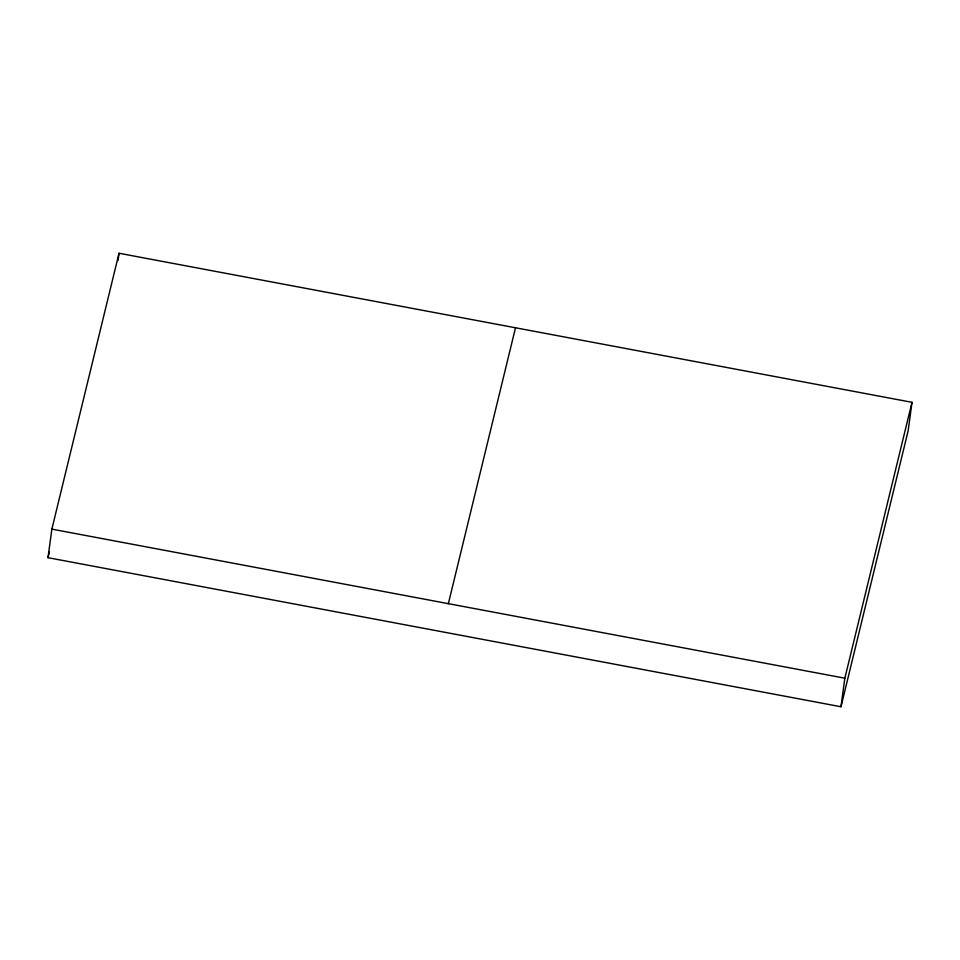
<?xml version="1.0" encoding="UTF-8"?>
<svg xmlns="http://www.w3.org/2000/svg" width="960" height="960" viewBox="0 0 960 960"><rect width="100%" height="100%" fill="white"/><g stroke="black" fill="none" stroke-linecap="round" stroke-linejoin="round"><path stroke-width="1.44" d="M48 557.688L51.864 529.128L119.016 253.248L912 402.312L908.136 430.872L840.984 706.752L48 557.688L49.416 551.88M118.056 260.388L119.016 253.248M840.984 706.752L844.848 678.204L912 402.312M448.356 603.672L515.508 327.78M51.864 529.128L844.848 678.204"/></g></svg>
